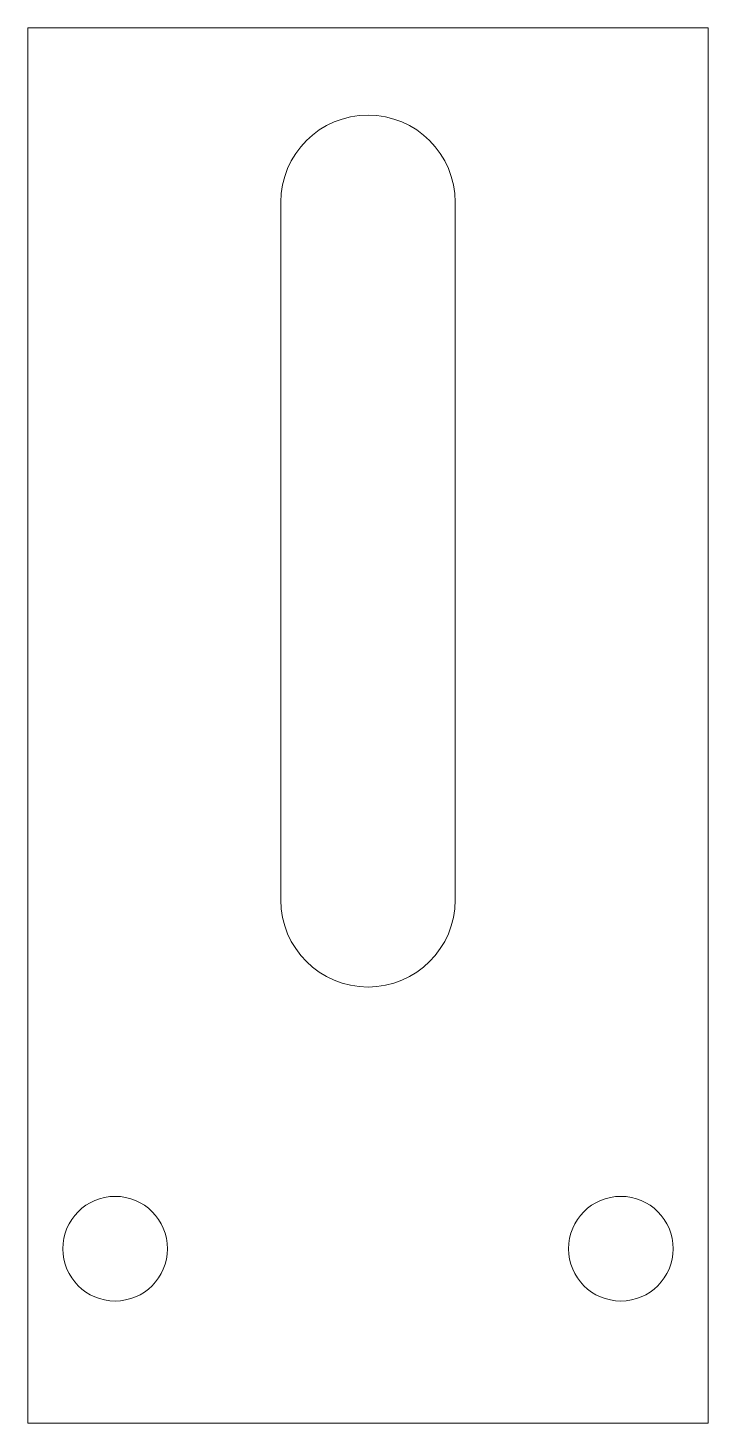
# Model space of a CAD drawing. Header units: millimetres. Extents: x 0 to 19.5, y 0 to 40.
import ezdxf

# ---------------------------------------------------------------- set-up
doc = ezdxf.new("R2010")
doc.units = ezdxf.units.MM

msp = doc.modelspace()

# ---------------------------------------------------------------- linework, layer by layer
at = {"color": 7, "linetype": 'Continuous', "lineweight": 15}
for p, q in [((0, 0), (0, 40)), ((0, 40), (19.5, 40)), ((19.5, 40), (19.5, 0)), ((7.25, 35), (7.25, 15)), ((12.25, 35), (12.25, 15)), ((0, 0), (19.5, 0))]:
    msp.add_line(p, q, dxfattribs=at)
for centre in [(2.5, 5), (17, 5)]:
    msp.add_circle(centre, 1.5, dxfattribs=at)
for centre, start, end in [((9.75, 35), 0, 180), ((9.75, 15), 180, 0)]:
    msp.add_arc(centre, 2.5, start, end, dxfattribs=at)

doc.saveas('drawing.dxf')
